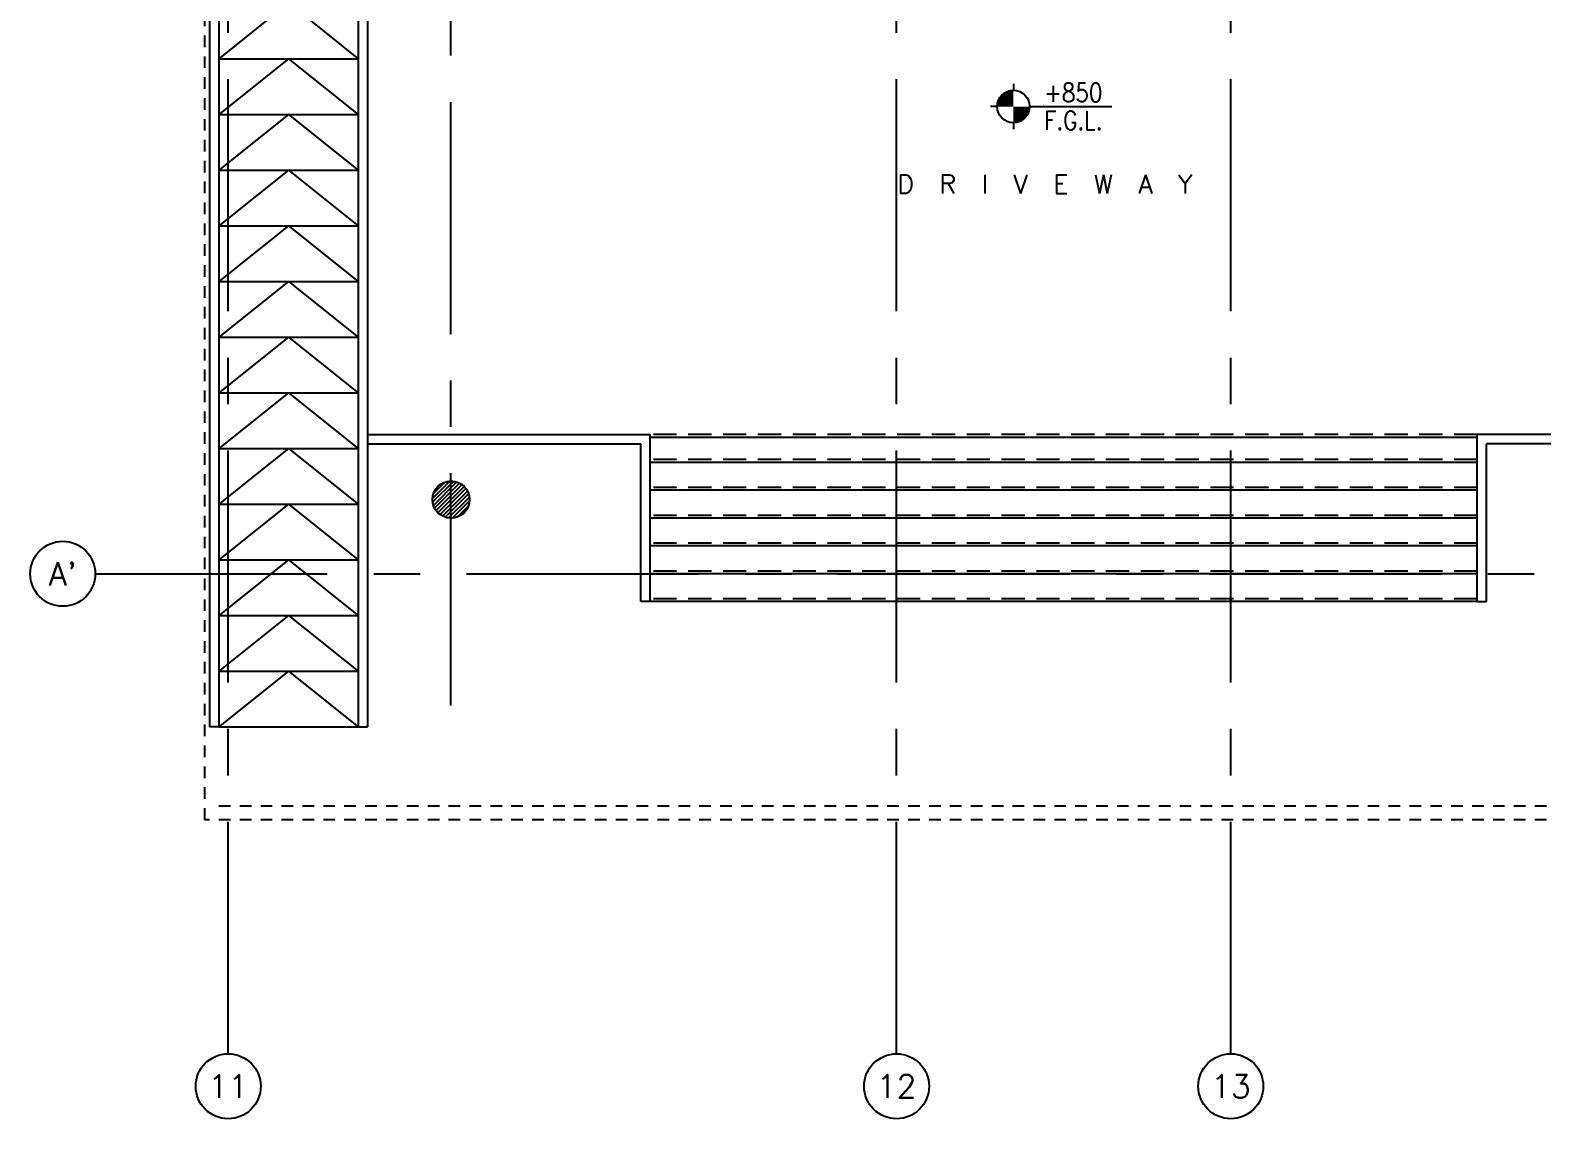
# Model space of a CAD drawing. Extents: x -1.4 to 90.6, y -12.3 to 78.9.
# Drawn here: x 57.26 to 73.54, y -12.28 to -0.56 of the extents above; entities that cross this region are included whole.
import ezdxf
from ezdxf.enums import TextEntityAlignment as Align

# ---------------------------------------------------------------- set-up
doc = ezdxf.new("R2010")
doc.units = 0
doc.header["$MEASUREMENT"] = 0
for name, pattern in [('CENTERX2', [4, 2.5, -0.5, 0.5, -0.5]), ('HIDDEN', [0.375, 0.25, -0.125]), ('HIDDEN2', [0.1875, 0.125, -0.0625])]:
    doc.linetypes.add(name, pattern=pattern)
for name, color, linetype in [('AX', 11, 'CONTINUOUS'), ('AX-CR', 11, 'CONTINUOUS'), ('AX-TXT', 11, 'CONTINUOUS'), ('AXES', 11, 'CENTERX2'), ('CANOPY-LN', 11, 'CONTINUOUS'), ('Handrail', 11, 'CONTINUOUS'), ('HAT', 11, 'CONTINUOUS'), ('LEV-PL', 11, 'CONTINUOUS'), ('Ramb', 11, 'CONTINUOUS'), ('Step', 11, 'CONTINUOUS'), ('TEXT', 11, 'CONTINUOUS'), ('WALL', 11, 'CONTINUOUS')]:
    doc.layers.add(name, color=color, linetype=linetype)
doc.styles.add('ROMANS', font='ROMANS.shx', dxfattribs={"width": 0.6})
doc.styles.add('S', font='ROMANS.SHX')

# ---------------------------------------------------------------- blocks, each defined once
blk = doc.blocks.new('LEV1')
at = {"layer": 'LEV-PL'}
for p, q in [((0, 245), (0, 175)), ((-175, 0), (-245, 0)), ((175, 0), (1061, 0)), ((0, -175), (0, -245))]:
    blk.add_line(p, q, dxfattribs=at)
at = {"layer": 'LEV-PL', "const_width": 175}
for points in [[(-88, 0, -0.414214), (0, 88, -1)], [(88, 0, -0.414214), (0, -88, -1)]]:
    blk.add_lwpolyline(points, format="xyb", dxfattribs=at)
at = {"layer": 'LEV-PL'}
blk.add_circle((0, 0), 175, dxfattribs=at)
at = {"layer": 'LEV-PL', "color": 4, "style": 'S', "width": 0.85}
for tag, p in [('+0000', (646, 50)), ('F.F.L.', (646, -250))]:
    blk.add_attdef(tag, text='', height=200, dxfattribs=at).set_placement(p, align=Align.CENTER)
blk = doc.blocks.new('AXU')
at = {"layer": 'AX-CR'}
blk.add_circle((0, 350), 350, dxfattribs=at)
at = {"layer": 'AX-TXT', "style": 'ROMANS'}
blk.add_attdef('AX', text='', height=250, dxfattribs=at).set_placement((0, 350), align=Align.MIDDLE)
blk = doc.blocks.new('AXL')
at = {"layer": 'AX-CR'}
blk.add_circle((-350, 0), 350, dxfattribs=at)
at = {"layer": 'AX-TXT', "style": 'ROMANS'}
blk.add_attdef('AX', text='', height=250, dxfattribs=at).set_placement((-350, 0), align=Align.MIDDLE)

msp = doc.modelspace()

# ---------------------------------------------------------------- hatches: boundary and pattern name
at = {"layer": 'HAT'}
h = msp.add_hatch(dxfattribs=at)
h.set_pattern_fill('ANSI31', color=256, scale=0.24, style=0)
h.set_pattern_definition([(45, (12.799208, -40.521024), (-0.021213203, 0.021213203), [])])
h.paths.add_polyline_path([(61.5914, -5.6135), (61.7914, -5.6135), (61.7914, -5.4135, 0.4142136)])
h.paths.add_polyline_path([(61.7914, -5.4135), (61.7914, -5.6135), (61.9914, -5.6135, 0.4142136)])
h.paths.add_polyline_path([(61.9914, -5.6135), (61.7914, -5.6135), (61.7914, -5.8135, 0.4142136)])
h.paths.add_polyline_path([(61.7914, -5.6135), (61.5914, -5.6135, 0.4142136), (61.7914, -5.8135)])

# ---------------------------------------------------------------- linework, layer by layer
at = {"layer": 'AXES'}
for p, q in [((59.3914, -11.5849), (59.3914, 78.2497)), ((66.5914, -11.5849), (66.5914, 78.2497)), ((70.1914, -11.5849), (70.1914, 78.2497)), ((61.7914, -7.8307), (61.7914, 5.8312)), ((57.959, -6.4135), (76.5468, -6.4135))]:
    msp.add_line(p, q, dxfattribs=at)
at = {"layer": 'CANOPY-LN', "linetype": 'HIDDEN2'}
for p, q in [((59.1414, -9.0635), (59.1414, 6.3865)), ((77.6414, -9.0635), (59.1414, -9.0635))]:
    msp.add_line(p, q, dxfattribs=at)
at = {"layer": 'CANOPY-LN', "color": 8, "linetype": 'HIDDEN2'}
msp.add_line((59.2914, -8.9135), (77.4914, -8.9135), dxfattribs=at)
at = {"layer": 'Handrail'}
for p, q in [((59.2914, 0.7365), (59.2914, -8.0635)), ((59.1914, 0.6365), (59.1914, -8.0635)), ((60.7914, -0.185), (60.7914, -8.0635)), ((60.8914, -0.185), (60.8914, -8.0635)), ((60.8914, -4.9135), (63.9357, -4.9135)), ((60.8914, -5.0135), (63.8357, -5.0135)), ((63.8357, -6.7135), (63.8357, -5.0135)), ((63.9357, -6.7135), (63.9357, -4.9135)), ((72.8472, -6.7135), (72.8472, -4.9135)), ((75.8914, -4.9135), (72.8472, -4.9135)), ((75.8914, -5.0135), (72.9472, -5.0135)), ((72.9472, -6.7135), (72.9472, -5.0135)), ((63.9357, -6.7135), (63.8357, -6.7135)), ((72.8472, -6.7135), (72.9472, -6.7135)), ((59.2914, -8.0635), (59.1914, -8.0635)), ((60.7914, -8.0635), (60.8914, -8.0635))]:
    msp.add_line(p, q, dxfattribs=at)
at = {"layer": 'Ramb'}
for p, q in [((60.0414, -0.2635), (59.2914, -0.8635)), ((60.0414, -0.2635), (60.7914, -0.8635)), ((59.2914, -0.8635), (60.7914, -0.8635)), ((60.0414, -0.8635), (59.2914, -1.4635)), ((60.0414, -0.8635), (60.7914, -1.4635)), ((59.2914, -1.4635), (60.7914, -1.4635)), ((60.0414, -1.4635), (59.2914, -2.0635)), ((60.0414, -1.4635), (60.7914, -2.0635)), ((59.2914, -2.0635), (60.7914, -2.0635)), ((60.0414, -2.0635), (59.2914, -2.6635)), ((60.0414, -2.0635), (60.7914, -2.6635)), ((59.2914, -2.6635), (60.7914, -2.6635)), ((60.0414, -2.6635), (59.2914, -3.2635)), ((60.0414, -2.6635), (60.7914, -3.2635)), ((59.2914, -3.2635), (60.7914, -3.2635)), ((60.0414, -3.2635), (59.2914, -3.8635)), ((60.0414, -3.2635), (60.7914, -3.8635)), ((59.2914, -3.8635), (60.7914, -3.8635)), ((60.0414, -3.8635), (59.2914, -4.4635)), ((60.0414, -3.8635), (60.7914, -4.4635)), ((59.2914, -4.4635), (60.7914, -4.4635)), ((60.0414, -4.4635), (59.2914, -5.0635)), ((60.0414, -4.4635), (60.7914, -5.0635)), ((59.2914, -5.0635), (60.7914, -5.0635)), ((60.0414, -5.0635), (59.2914, -5.6635)), ((60.0414, -5.0635), (60.7914, -5.6635)), ((59.2914, -5.6635), (60.7914, -5.6635)), ((60.0414, -5.6635), (59.2914, -6.2635)), ((60.0414, -5.6635), (60.7914, -6.2635)), ((59.2914, -6.2635), (60.7914, -6.2635)), ((60.0414, -6.2635), (59.2914, -6.8635)), ((60.0414, -6.2635), (60.7914, -6.8635)), ((59.2914, -6.8635), (60.7914, -6.8635)), ((60.0414, -6.8635), (59.2914, -7.4635)), ((60.0414, -6.8635), (60.7914, -7.4635)), ((59.2914, -7.4635), (60.7914, -7.4635)), ((60.0414, -7.4635), (59.2914, -8.0635)), ((60.0414, -7.4635), (60.7914, -8.0635)), ((59.2914, -8.0635), (60.7914, -8.0635))]:
    msp.add_line(p, q, dxfattribs=at)
at = {"layer": 'Step', "linetype": 'HIDDEN'}
for p, q in [((72.8472, -4.9135), (63.9357, -4.9135)), ((72.8472, -5.1835), (63.9357, -5.1835)), ((72.8472, -5.4835), (63.9357, -5.4835)), ((72.8472, -5.7835), (63.9357, -5.7835)), ((72.8472, -6.0835), (63.9357, -6.0835)), ((72.8472, -6.3835), (63.9357, -6.3835)), ((72.8472, -6.6835), (63.9357, -6.6835))]:
    msp.add_line(p, q, dxfattribs=at)
at = {"layer": 'Step'}
for p, q in [((72.8472, -4.9435), (63.9357, -4.9435)), ((72.8472, -5.2135), (63.9357, -5.2135)), ((72.8472, -5.5135), (63.9357, -5.5135)), ((72.8472, -5.8135), (63.9357, -5.8135)), ((72.8472, -6.1135), (63.9357, -6.1135)), ((72.8472, -6.4135), (63.9357, -6.4135)), ((72.8472, -6.7135), (63.9357, -6.7135))]:
    msp.add_line(p, q, dxfattribs=at)
at = {"layer": 'WALL'}
msp.add_circle((61.7914, -5.6135), 0.2, dxfattribs=at)

# ---------------------------------------------------------------- block references
at = {"layer": 'AX', "xscale": 0.001000000047497451, "yscale": 0.0009999999892897904, "zscale": 0.001}
for name, p, values in [('AXL', (57.959, -6.4135), {'AX': "A'"}), ('AXU', (59.3914, -12.2849), {'AX': '11'}), ('AXU', (66.5914, -12.2849), {'AX': '12'}), ('AXU', (70.1914, -12.2849), {'AX': '13'})]:
    msp.add_blockref(name, p, dxfattribs=at).add_auto_attribs(values)
at = {"layer": 'HAT', "xscale": 0.001000000047497451, "yscale": 0.0009999999892897904, "zscale": 0.001}
msp.add_blockref('LEV1', (67.8496, -1.3788), dxfattribs=at).add_auto_attribs({'F.F.L.': 'F.G.L.', '+0000': '+850'})

# ---------------------------------------------------------------- texts
at = {"layer": 'TEXT', "color": 9, "style": 'ROMANS'}
msp.add_text('D  R  I  V  E  W  A  Y', height=0.2, dxfattribs=at).set_placement((68.1887, -2.2143), align=Align.MIDDLE)

doc.saveas('drawing.dxf')
